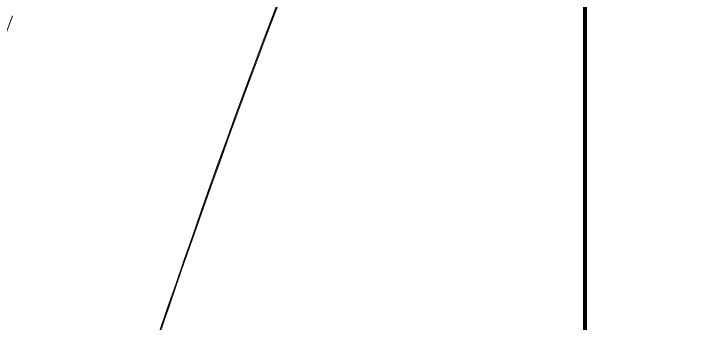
# Model space of a CAD drawing. Extents: x -2598 to 23780, y 0 to 8114.
# Drawn here: x 1848.1 to 2012.4, y 429 to 501.9 of the extents above; entities that cross this region are included whole.
import ezdxf

# ---------------------------------------------------------------- set-up
doc = ezdxf.new("R2010")
doc.units = 0
doc.header["$LTSCALE"] = 25
doc.header["$MEASUREMENT"] = 0
for name, pattern in [('DOT2', [0.125, 0, -0.125]), ('HIDDEN', [0.375, 0.25, -0.125]), ('HIDDEN2', [4.7625, 3.175, -1.5875])]:
    doc.linetypes.add(name, pattern=pattern)
for name, color, linetype, lineweight in [('06C', 9, 'Continuous', 9), ('06D', 9, 'Continuous', 9), ('10', 9, 'Continuous', 9), ('11', 9, 'Continuous', 9), ('20', 9, 'DOT2', 9), ('21', 9, 'Continuous', 9), ('40', 9, 'Continuous', 9), ('40B', 9, 'Continuous', 9)]:
    doc.layers.add(name, color=color, linetype=linetype, lineweight=lineweight)

# ---------------------------------------------------------------- blocks, each defined once
blk = doc.blocks.new('p-zemin kat')
at = {"layer": '06D'}
blk.add_lwpolyline([(1714.37, 328.25, -0.047242), (1878.89, 762.32), (1834.06, 784.46, 0.006552), (1805.8, 725), (1799.57, 725)], format="xyb", dxfattribs=at)
at = {"layer": '11'}
for points in [[(1719.56, 328.25, -0.047611), (1885.58, 764.59), (1831.78, 791.16, 0.006731), (1802.6, 730), (1517.5, 730), (1517.5, 591), (1527.5, 591), (1527.5, 720), (1798.01, 720)], [(1718.52, 328.25, -0.047537), (1884.24, 764.14), (1832.24, 789.82, 0.006696), (1803.24, 729), (1518.5, 729), (1518.5, 592), (1526.5, 592), (1526.5, 721), (1799.57, 721)]]:
    blk.add_lwpolyline(points, format="xyb", dxfattribs=at)
at = {"layer": '40'}
for points in [[(1851.16, 326.92), (3319.5, 326.92), (3319.5, 343), (3280.52, 343), (3280.5, 427), (3319.5, 427), (3319.5, 570), (4025.5, 570), (4025.5, 427), (4064.5, 427), (4064.5, 343), (3980.5, 343), (3980.5, 326.92), (4680.5, 326.92), (4680.5, 427), (4780.58, 427), (4780.58, 1901.49, 0.054196), (4273.07, 1999.31), (4278.59, 2070.68, 0.306949), (1935.27, 740.05), (1999.45, 708.36, 0.043245), (1856.49, 345)], [(1999.45, 708.36, 0.041969), (1856.49, 345), (1851.16, 326.92), (1719.56, 326.92), (1719.56, 328.25, -0.047611), (1885.58, 764.59)]]:
    blk.add_lwpolyline(points, format="xyb", close=True, dxfattribs=at)
at = {"layer": '40B'}
blk.add_lwpolyline([(3364.5, 343), (3319.5, 343), (3319.5, 320), (1719.67, 320), (1719.67, 326.92), (1719.56, 328.25, -0.047611), (1885.58, 764.59), (1935.27, 740.05, -0.306949), (4278.59, 2070.68), (4283.12, 2125.91, -0.05155), (4780.05, 2034.32), (4787.5, 2034.32), (4787.5, 320), (4025.5, 320), (4025.5, 570), (3319.5, 570), (3319.5, 427), (3364.5, 427), (3364.5, 343)], format="xyb", close=True, dxfattribs=at)

msp = doc.modelspace()

# ---------------------------------------------------------------- linework, layer by layer
at = {"layer": '06C', "linetype": 'Continuous', "lineweight": 0}
msp.add_arc((4088.57, -323.37), 2330, 153.71717, 163.79361, dxfattribs=at)
at = {"layer": '20', "linetype": 'HIDDEN'}
msp.add_arc((4088.57, -323.37), 2387.73, 153.71717, 164.19582, dxfattribs=at)
at = {"layer": '21', "linetype": 'HIDDEN2', "ltscale": 0.1, "const_width": 1}
msp.add_lwpolyline([(1512.47, 758.11), (1982.9, 758.11), (1982.9, 277.94), (1512.47, 277.94)], close=True, dxfattribs=at)

# ---------------------------------------------------------------- block references
at = {"layer": '10'}
msp.add_blockref('p-zemin kat', (0, 0), dxfattribs=at)

doc.saveas('drawing.dxf')
